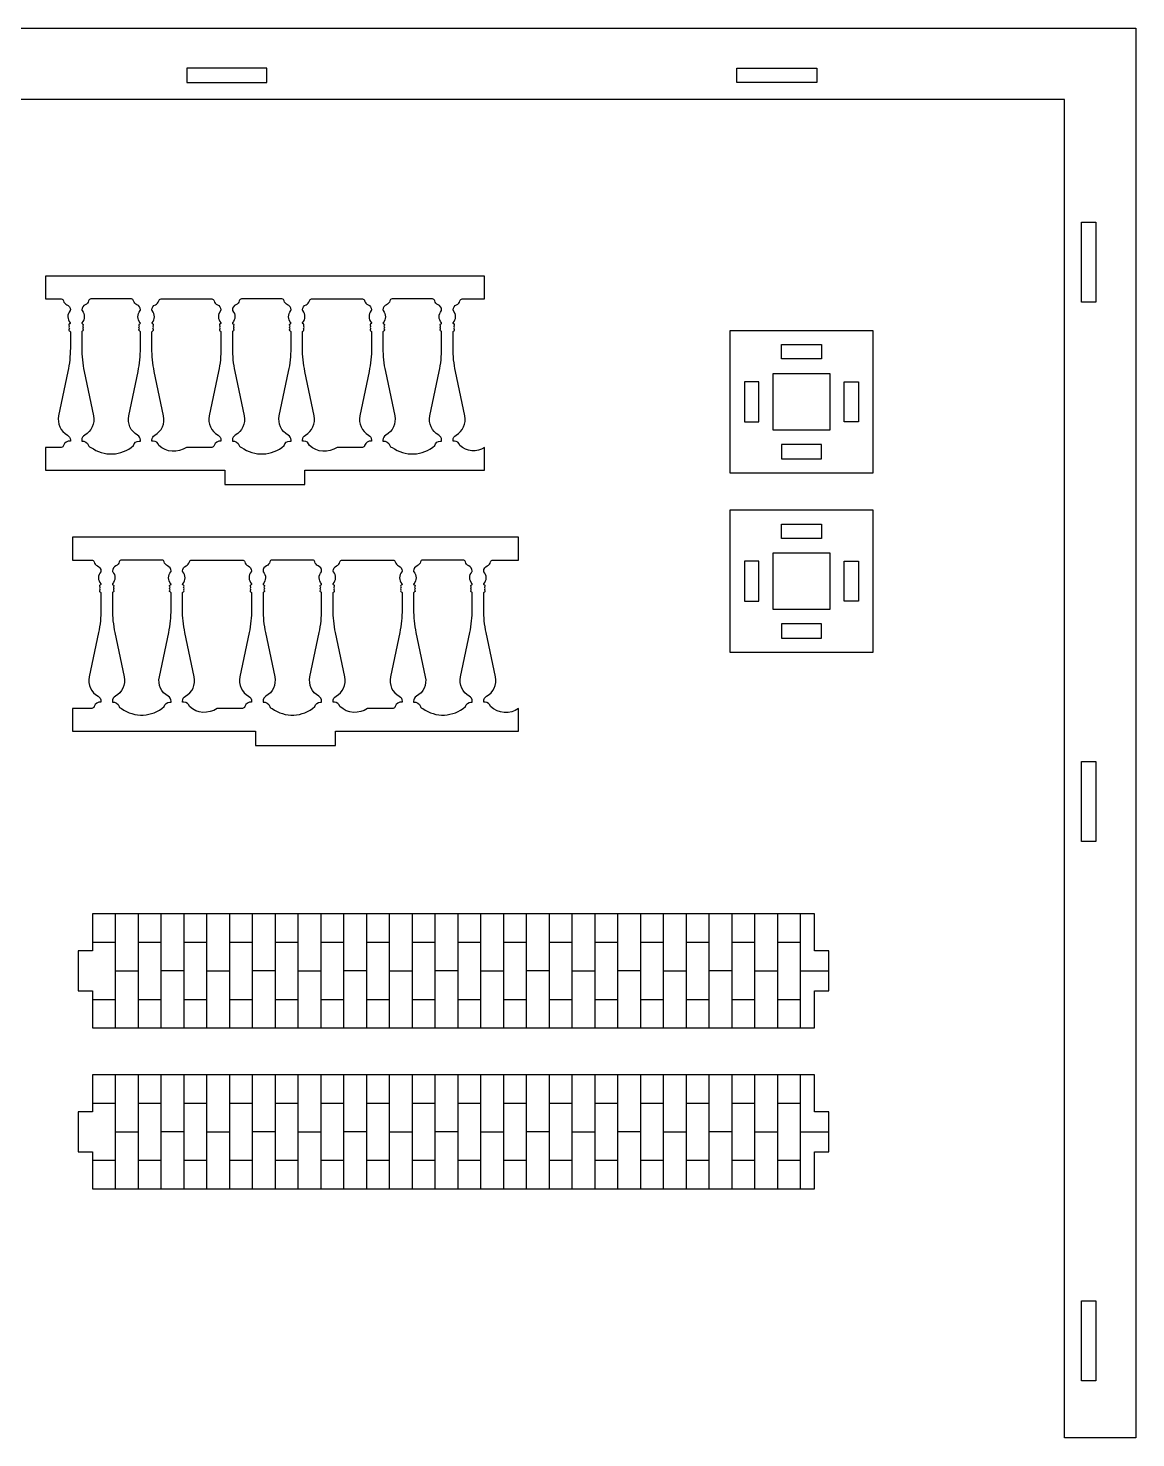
# Model space of a CAD drawing. Extents: x 8164 to 10920, y 152 to 1666.
# Drawn here: x 9288.4 to 9521.3, y 992.7 to 1289.1 of the extents above; entities that cross this region are included whole.
import ezdxf

# ---------------------------------------------------------------- set-up
doc = ezdxf.new("R2010")
doc.units = 0
doc.header["$MEASUREMENT"] = 0
doc.layers.add('LAYER_1', color=18, linetype='CONTINUOUS')

msp = doc.modelspace()

# ---------------------------------------------------------------- linework, layer by layer
at = {"layer": 'LAYER_1'}
for points in [[(8897.27, 1274.09), (8897.27, 992.69), (8882.27, 992.69), (8882.27, 1289.09), (9521.27, 1289.09), (9521.27, 992.69), (9506.27, 992.69), (9506.27, 1274.09)], [(9321.77, 1277.69), (9338.57, 1277.69), (9338.57, 1280.69), (9321.77, 1280.69)], [(9454.22, 1277.69), (9437.42, 1277.69), (9437.42, 1280.69), (9454.22, 1280.69)], [(9509.87, 1231.49), (9509.87, 1248.29), (9512.87, 1248.29), (9512.87, 1231.49)], [(9446.8, 1225.55), (9466, 1225.55), (9466, 1195.55), (9436, 1195.55), (9436, 1225.55)], [(9446.8, 1222.55), (9455.2, 1222.55), (9455.2, 1219.55), (9446.8, 1219.55)], [(9445.04, 1216.51), (9456.97, 1216.51), (9456.97, 1204.59), (9445.04, 1204.59)], [(9439, 1206.35), (9442, 1206.35), (9442, 1214.75), (9439, 1214.75)], [(9460, 1214.75), (9463, 1214.75), (9463, 1206.35), (9460, 1206.35)], [(9455.2, 1201.55), (9446.8, 1201.55), (9446.8, 1198.55), (9455.2, 1198.55)], [(9446.8, 1187.82), (9466, 1187.82), (9466, 1157.82), (9436, 1157.82), (9436, 1187.82)], [(9446.8, 1184.82), (9455.2, 1184.82), (9455.2, 1181.82), (9446.8, 1181.82)], [(9439, 1168.62), (9442, 1168.62), (9442, 1177.02), (9439, 1177.02)], [(9445.04, 1178.79), (9456.97, 1178.79), (9456.97, 1166.86), (9445.04, 1166.86)], [(9460, 1177.02), (9463, 1177.02), (9463, 1168.62), (9460, 1168.62)], [(9455.2, 1163.82), (9446.8, 1163.82), (9446.8, 1160.82), (9455.2, 1160.82)], [(9509.87, 1118.09), (9509.87, 1134.89), (9512.87, 1134.89), (9512.87, 1118.09)], [(9453.74, 1102.89), (9301.94, 1102.89), (9301.94, 1095.09), (9298.94, 1095.09), (9298.94, 1086.69), (9301.94, 1086.69), (9301.94, 1078.89), (9453.74, 1078.89), (9453.74, 1086.69), (9456.74, 1086.69), (9456.74, 1095.09), (9453.74, 1095.09)], [(9453.74, 1069.05), (9301.94, 1069.05), (9301.94, 1061.25), (9298.94, 1061.25), (9298.94, 1052.85), (9301.94, 1052.85), (9301.94, 1045.05), (9453.74, 1045.05), (9453.74, 1052.85), (9456.74, 1052.85), (9456.74, 1061.25), (9453.74, 1061.25)], [(9509.87, 1004.69), (9509.87, 1021.49), (9512.87, 1021.49), (9512.87, 1004.69)]]:
    msp.add_lwpolyline(points, close=True, dxfattribs=at)
for points in [[(9292.08, 1232.16), (9295.39, 1232.16, -0.352171), (9295.86, 1231.78, 0.244569), (9296.57, 1230.93, -0.294683), (9297.3, 1229.86, -0.187098), (9297.25, 1229.7, 0.375636), (9297.27, 1227.15, -0.584261), (9297.2, 1226.96, 0.594353), (9297.06, 1226.52, -0.39765), (9297.06, 1226.35, 0.39765), (9297.06, 1225.99, -0.39765), (9297.06, 1225.83, 0.600564), (9297.2, 1225.39, -0.366837), (9297.3, 1225.27), (9297.3, 1221.83, -0.051698), (9296.79, 1216.91), (9294.84, 1207.58, 0.328849), (9296.69, 1203.53, -0.272519), (9297.3, 1202.48), (9297.3, 1202.28, 0.352171), (9295.86, 1201.34, -0.352171), (9295.39, 1200.96), (9292.08, 1200.96), (9292.08, 1196.16), (9329.81, 1196.16), (9329.81, 1193.16), (9346.61, 1193.16), (9346.61, 1196.16), (9384.35, 1196.16), (9384.35, 1200.96, -0.352171), (9379.2, 1201.34, 0.352171), (9378.03, 1202.28), (9377.75, 1202.28), (9377.75, 1202.48, -0.272519), (9378.37, 1203.53, 0.328849), (9380.22, 1207.58), (9378.26, 1216.91, -0.051698), (9377.75, 1221.83), (9377.75, 1225.27, -0.366837), (9377.85, 1225.39, 0.600564), (9378, 1225.83, -0.39765), (9378, 1225.99, 0.39765), (9378, 1226.35, -0.39765), (9378, 1226.52, 0.594353), (9377.86, 1226.96, -0.584261), (9377.79, 1227.15, 0.375636), (9377.81, 1229.7, -0.187098), (9377.75, 1229.86, -0.294683), (9378.49, 1230.93, 0.244569), (9379.2, 1231.78, -0.352171), (9379.67, 1232.16), (9384.35, 1232.16), (9384.35, 1236.96), (9292.08, 1236.96)], [(9310.13, 1232.16), (9301.62, 1232.16, 0.352171), (9301.15, 1231.78, -0.244569), (9300.44, 1230.93, 0.294683), (9299.7, 1229.86, 0.187098), (9299.76, 1229.7, -0.375636), (9299.74, 1227.15, 0.584261), (9299.81, 1226.96, -0.594353), (9299.95, 1226.52, 0.39765), (9299.95, 1226.35, -0.39765), (9299.95, 1225.99, 0.39765), (9299.95, 1225.83, -0.600564), (9299.8, 1225.39, 0.366837), (9299.7, 1225.27), (9299.7, 1221.83, 0.051698), (9300.21, 1216.91), (9302.17, 1207.58, -0.328849), (9300.32, 1203.53, 0.272519), (9299.7, 1202.48), (9299.7, 1202.28, -0.352171), (9301.15, 1201.34, 0.352171), (9301.62, 1200.96, 0.352171), (9310.59, 1201.34, -0.352171), (9311.77, 1202.28), (9312.04, 1202.28), (9312.04, 1202.48, 0.272519), (9311.42, 1203.53, -0.328849), (9309.58, 1207.58), (9311.53, 1216.91, 0.051698), (9312.04, 1221.83), (9312.04, 1225.27, 0.366837), (9311.94, 1225.39, -0.600564), (9311.79, 1225.83, 0.39765), (9311.79, 1225.99, -0.39765), (9311.79, 1226.35, 0.39765), (9311.79, 1226.52, -0.594353), (9311.94, 1226.96, 0.584261), (9312.01, 1227.15, -0.375636), (9311.98, 1229.7, 0.187098), (9312.04, 1229.86, 0.294683), (9311.3, 1230.93, -0.244569), (9310.59, 1231.78, 0.352171)], [(9321.7, 1200.96, -0.352171), (9315.89, 1201.34, 0.352171), (9314.72, 1202.28), (9314.44, 1202.28), (9314.44, 1202.48, -0.272519), (9315.06, 1203.53, 0.328849), (9316.91, 1207.58), (9314.95, 1216.91, -0.051698), (9314.44, 1221.83), (9314.44, 1225.27, -0.366837), (9314.54, 1225.39, 0.600564), (9314.69, 1225.83, -0.39765), (9314.69, 1225.99, 0.39765), (9314.69, 1226.35, -0.39765), (9314.69, 1226.52, 0.594353), (9314.55, 1226.96, -0.584261), (9314.48, 1227.15, 0.375636), (9314.5, 1229.7, -0.187098), (9314.44, 1229.86, -0.294683), (9315.18, 1230.93, 0.244569), (9315.89, 1231.78, -0.352171), (9316.36, 1232.16), (9327.04, 1232.16, -0.352171), (9327.51, 1231.78, 0.244569), (9328.22, 1230.93, -0.294683), (9328.96, 1229.86, -0.187098), (9328.9, 1229.7, 0.375636), (9328.92, 1227.15, -0.584261), (9328.85, 1226.96, 0.594353), (9328.71, 1226.52, -0.39765), (9328.71, 1226.35, 0.39765), (9328.71, 1225.99, -0.39765), (9328.71, 1225.83, 0.600564), (9328.86, 1225.39, -0.366837), (9328.96, 1225.27), (9328.96, 1221.83, -0.051698), (9328.45, 1216.91), (9326.49, 1207.58, 0.328849), (9328.34, 1203.53, -0.272519), (9328.96, 1202.48), (9328.96, 1202.28, 0.352171), (9327.51, 1201.34, -0.352171), (9327.04, 1200.96)], [(9341.78, 1232.16), (9333.28, 1232.16, 0.352171), (9332.81, 1231.78, -0.244569), (9332.1, 1230.93, 0.294683), (9331.36, 1229.86, 0.187098), (9331.42, 1229.7, -0.375636), (9331.4, 1227.15, 0.584261), (9331.46, 1226.96, -0.594353), (9331.61, 1226.52, 0.39765), (9331.61, 1226.35, -0.39765), (9331.61, 1225.99, 0.39765), (9331.61, 1225.83, -0.600564), (9331.46, 1225.39, 0.366837), (9331.36, 1225.27), (9331.36, 1221.83, 0.051698), (9331.87, 1216.91), (9333.83, 1207.58, -0.328849), (9331.98, 1203.53, 0.272519), (9331.36, 1202.48), (9331.36, 1202.28, -0.352171), (9332.81, 1201.34, 0.352171), (9333.28, 1200.96, 0.352171), (9342.25, 1201.34, -0.352171), (9343.42, 1202.28), (9343.7, 1202.28), (9343.7, 1202.48, 0.272519), (9343.08, 1203.53, -0.328849), (9341.23, 1207.58), (9343.19, 1216.91, 0.051698), (9343.7, 1221.83), (9343.7, 1225.27, 0.366837), (9343.6, 1225.39, -0.600564), (9343.45, 1225.83, 0.39765), (9343.45, 1225.99, -0.39765), (9343.45, 1226.35, 0.39765), (9343.45, 1226.52, -0.594353), (9343.59, 1226.96, 0.584261), (9343.66, 1227.15, -0.375636), (9343.64, 1229.7, 0.187098), (9343.7, 1229.86, 0.294683), (9342.96, 1230.93, -0.244569), (9342.25, 1231.78, 0.352171)], [(9353.36, 1200.96, -0.352171), (9347.55, 1201.34, 0.352171), (9346.37, 1202.28), (9346.1, 1202.28), (9346.1, 1202.48, -0.272519), (9346.72, 1203.53, 0.328849), (9348.56, 1207.58), (9346.61, 1216.91, -0.051698), (9346.1, 1221.83), (9346.1, 1225.27, -0.366837), (9346.2, 1225.39, 0.600564), (9346.35, 1225.83, -0.39765), (9346.35, 1225.99, 0.39765), (9346.35, 1226.35, -0.39765), (9346.35, 1226.52, 0.594353), (9346.2, 1226.96, -0.584261), (9346.13, 1227.15, 0.375636), (9346.16, 1229.7, -0.187098), (9346.1, 1229.86, -0.294683), (9346.84, 1230.93, 0.244569), (9347.55, 1231.78, -0.352171), (9348.01, 1232.16), (9358.7, 1232.16, -0.352171), (9359.17, 1231.78, 0.244569), (9359.88, 1230.93, -0.294683), (9360.61, 1229.86, -0.187098), (9360.56, 1229.7, 0.375636), (9360.58, 1227.15, -0.584261), (9360.51, 1226.96, 0.594353), (9360.37, 1226.52, -0.39765), (9360.37, 1226.35, 0.39765), (9360.37, 1225.99, -0.39765), (9360.37, 1225.83, 0.600564), (9360.51, 1225.39, -0.366837), (9360.61, 1225.27), (9360.61, 1221.83, -0.051698), (9360.1, 1216.91), (9358.15, 1207.58, 0.328849), (9360, 1203.53, -0.272519), (9360.61, 1202.48), (9360.61, 1202.28, 0.352171), (9359.17, 1201.34, -0.352171), (9358.7, 1200.96)], [(9373.44, 1232.16), (9364.93, 1232.16, 0.352171), (9364.46, 1231.78, -0.244569), (9363.75, 1230.93, 0.294683), (9363.01, 1229.86, 0.187098), (9363.07, 1229.7, -0.375636), (9363.05, 1227.15, 0.584261), (9363.12, 1226.96, -0.594353), (9363.26, 1226.52, 0.39765), (9363.26, 1226.35, -0.39765), (9363.26, 1225.99, 0.39765), (9363.26, 1225.83, -0.600564), (9363.11, 1225.39, 0.366837), (9363.01, 1225.27), (9363.01, 1221.83, 0.051698), (9363.52, 1216.91), (9365.48, 1207.58, -0.328849), (9363.63, 1203.53, 0.272519), (9363.01, 1202.48), (9363.01, 1202.28, -0.352171), (9364.46, 1201.34, 0.352171), (9364.93, 1200.96, 0.352171), (9373.9, 1201.34, -0.352171), (9375.08, 1202.28), (9375.35, 1202.28), (9375.35, 1202.48, 0.272519), (9374.73, 1203.53, -0.328849), (9372.89, 1207.58), (9374.84, 1216.91, 0.051698), (9375.35, 1221.83), (9375.35, 1225.27, 0.366837), (9375.25, 1225.39, -0.600564), (9375.1, 1225.83, 0.39765), (9375.1, 1225.99, -0.39765), (9375.1, 1226.35, 0.39765), (9375.1, 1226.52, -0.594353), (9375.25, 1226.96, 0.584261), (9375.32, 1227.15, -0.375636), (9375.29, 1229.7, 0.187098), (9375.35, 1229.86, 0.294683), (9374.61, 1230.93, -0.244569), (9373.9, 1231.78, 0.352171)], [(9297.76, 1177.26), (9301.82, 1177.26, -0.352171), (9302.29, 1176.89, 0.244569), (9303, 1176.04, -0.294683), (9303.74, 1174.96, -0.187098), (9303.68, 1174.8, 0.375636), (9303.7, 1172.26, -0.584261), (9303.64, 1172.06, 0.594353), (9303.49, 1171.62, -0.39765), (9303.49, 1171.45, 0.39765), (9303.49, 1171.09, -0.39765), (9303.49, 1170.93, 0.600564), (9303.64, 1170.49, -0.366837), (9303.74, 1170.37), (9303.74, 1166.93, -0.051698), (9303.23, 1162.01), (9301.27, 1152.68, 0.328849), (9303.12, 1148.63, -0.272519), (9303.74, 1147.58), (9303.74, 1147.38, 0.352171), (9302.29, 1146.44, -0.352171), (9301.82, 1146.06), (9297.76, 1146.06), (9297.76, 1141.26), (9336.25, 1141.26), (9336.25, 1138.26), (9353.05, 1138.26), (9353.05, 1141.26), (9391.53, 1141.26), (9391.53, 1146.06, -0.352171), (9385.64, 1146.44, 0.352171), (9384.47, 1147.38), (9384.19, 1147.38), (9384.19, 1147.58, -0.272519), (9384.81, 1148.63, 0.328849), (9386.66, 1152.68), (9384.7, 1162.01, -0.051698), (9384.19, 1166.93), (9384.19, 1170.37, -0.366837), (9384.29, 1170.49, 0.600564), (9384.44, 1170.93, -0.39765), (9384.44, 1171.09, 0.39765), (9384.44, 1171.45, -0.39765), (9384.44, 1171.62, 0.594353), (9384.29, 1172.06, -0.584261), (9384.23, 1172.26, 0.375636), (9384.25, 1174.8, -0.187098), (9384.19, 1174.96, -0.294683), (9384.93, 1176.04, 0.244569), (9385.64, 1176.89, -0.352171), (9386.11, 1177.26), (9391.53, 1177.26), (9391.53, 1182.06), (9297.76, 1182.06)], [(9316.56, 1177.26), (9308.06, 1177.26, 0.352171), (9307.59, 1176.89, -0.244569), (9306.88, 1176.04, 0.294683), (9306.14, 1174.96, 0.187098), (9306.2, 1174.8, -0.375636), (9306.18, 1172.26, 0.584261), (9306.25, 1172.06, -0.594353), (9306.39, 1171.62, 0.39765), (9306.39, 1171.45, -0.39765), (9306.39, 1171.09, 0.39765), (9306.39, 1170.93, -0.600564), (9306.24, 1170.49, 0.366837), (9306.14, 1170.37), (9306.14, 1166.93, 0.051698), (9306.65, 1162.01), (9308.61, 1152.68, -0.328849), (9306.76, 1148.63, 0.272519), (9306.14, 1147.58), (9306.14, 1147.38, -0.352171), (9307.59, 1146.44, 0.352171), (9308.06, 1146.06, 0.352171), (9317.03, 1146.44, -0.352171), (9318.2, 1147.38), (9318.48, 1147.38), (9318.48, 1147.58, 0.272519), (9317.86, 1148.63, -0.328849), (9316.01, 1152.68), (9317.97, 1162.01, 0.051698), (9318.48, 1166.93), (9318.48, 1170.37, 0.366837), (9318.38, 1170.49, -0.600564), (9318.23, 1170.93, 0.39765), (9318.23, 1171.09, -0.39765), (9318.23, 1171.45, 0.39765), (9318.23, 1171.62, -0.594353), (9318.37, 1172.06, 0.584261), (9318.44, 1172.26, -0.375636), (9318.42, 1174.8, 0.187098), (9318.48, 1174.96, 0.294683), (9317.74, 1176.04, -0.244569), (9317.03, 1176.89, 0.352171)], [(9328.14, 1146.06, -0.352171), (9322.33, 1146.44, 0.352171), (9321.16, 1147.38), (9320.88, 1147.38), (9320.88, 1147.58, -0.272519), (9321.5, 1148.63, 0.328849), (9323.35, 1152.68), (9321.39, 1162.01, -0.051698), (9320.88, 1166.93), (9320.88, 1170.37, -0.366837), (9320.98, 1170.49, 0.600564), (9321.13, 1170.93, -0.39765), (9321.13, 1171.09, 0.39765), (9321.13, 1171.45, -0.39765), (9321.13, 1171.62, 0.594353), (9320.98, 1172.06, -0.584261), (9320.92, 1172.26, 0.375636), (9320.94, 1174.8, -0.187098), (9320.88, 1174.96, -0.294683), (9321.62, 1176.04, 0.244569), (9322.33, 1176.89, -0.352171), (9322.8, 1177.26), (9333.48, 1177.26, -0.352171), (9333.95, 1176.89, 0.244569), (9334.66, 1176.04, -0.294683), (9335.4, 1174.96, -0.187098), (9335.34, 1174.8, 0.375636), (9335.36, 1172.26, -0.584261), (9335.29, 1172.06, 0.594353), (9335.15, 1171.62, -0.39765), (9335.15, 1171.45, 0.39765), (9335.15, 1171.09, -0.39765), (9335.15, 1170.93, 0.600564), (9335.3, 1170.49, -0.366837), (9335.4, 1170.37), (9335.4, 1166.93, -0.051698), (9334.89, 1162.01), (9332.93, 1152.68, 0.328849), (9334.78, 1148.63, -0.272519), (9335.4, 1147.58), (9335.4, 1147.38, 0.352171), (9333.95, 1146.44, -0.352171), (9333.48, 1146.06)], [(9348.22, 1177.26), (9339.71, 1177.26, 0.352171), (9339.24, 1176.89, -0.244569), (9338.53, 1176.04, 0.294683), (9337.8, 1174.96, 0.187098), (9337.85, 1174.8, -0.375636), (9337.83, 1172.26, 0.584261), (9337.9, 1172.06, -0.594353), (9338.04, 1171.62, 0.39765), (9338.04, 1171.45, -0.39765), (9338.04, 1171.09, 0.39765), (9338.04, 1170.93, -0.600564), (9337.9, 1170.49, 0.366837), (9337.8, 1170.37), (9337.8, 1166.93, 0.051698), (9338.31, 1162.01), (9340.26, 1152.68, -0.328849), (9338.41, 1148.63, 0.272519), (9337.8, 1147.58), (9337.8, 1147.38, -0.352171), (9339.24, 1146.44, 0.352171), (9339.71, 1146.06, 0.352171), (9348.69, 1146.44, -0.352171), (9349.86, 1147.38), (9350.13, 1147.38), (9350.13, 1147.58, 0.272519), (9349.52, 1148.63, -0.328849), (9347.67, 1152.68), (9349.62, 1162.01, 0.051698), (9350.13, 1166.93), (9350.13, 1170.37, 0.366837), (9350.03, 1170.49, -0.600564), (9349.89, 1170.93, 0.39765), (9349.89, 1171.09, -0.39765), (9349.89, 1171.45, 0.39765), (9349.89, 1171.62, -0.594353), (9350.03, 1172.06, 0.584261), (9350.1, 1172.26, -0.375636), (9350.08, 1174.8, 0.187098), (9350.13, 1174.96, 0.294683), (9349.4, 1176.04, -0.244569), (9348.69, 1176.89, 0.352171)], [(9359.79, 1146.06, -0.352171), (9353.98, 1146.44, 0.352171), (9352.81, 1147.38), (9352.53, 1147.38), (9352.53, 1147.58, -0.272519), (9353.15, 1148.63, 0.328849), (9355, 1152.68), (9353.05, 1162.01, -0.051698), (9352.53, 1166.93), (9352.53, 1170.37, -0.366837), (9352.64, 1170.49, 0.600564), (9352.78, 1170.93, -0.39765), (9352.78, 1171.09, 0.39765), (9352.78, 1171.45, -0.39765), (9352.78, 1171.62, 0.594353), (9352.64, 1172.06, -0.584261), (9352.57, 1172.26, 0.375636), (9352.59, 1174.8, -0.187098), (9352.54, 1174.96, -0.294683), (9353.27, 1176.04, 0.244569), (9353.98, 1176.89, -0.352171), (9354.45, 1177.26), (9365.13, 1177.26, -0.352171), (9365.6, 1176.89, 0.244569), (9366.31, 1176.04, -0.294683), (9367.05, 1174.96, -0.187098), (9366.99, 1174.8, 0.375636), (9367.01, 1172.26, -0.584261), (9366.95, 1172.06, 0.594353), (9366.8, 1171.62, -0.39765), (9366.8, 1171.45, 0.39765), (9366.8, 1171.09, -0.39765), (9366.8, 1170.93, 0.600564), (9366.95, 1170.49, -0.366837), (9367.05, 1170.37), (9367.05, 1166.93, -0.051698), (9366.54, 1162.01), (9364.58, 1152.68, 0.328849), (9366.43, 1148.63, -0.272519), (9367.05, 1147.58), (9367.05, 1147.38, 0.352171), (9365.6, 1146.44, -0.352171), (9365.13, 1146.06)], [(9379.87, 1177.26), (9371.37, 1177.26, 0.352171), (9370.9, 1176.89, -0.244569), (9370.19, 1176.04, 0.294683), (9369.45, 1174.96, 0.187098), (9369.51, 1174.8, -0.375636), (9369.49, 1172.26, 0.584261), (9369.56, 1172.06, -0.594353), (9369.7, 1171.62, 0.39765), (9369.7, 1171.45, -0.39765), (9369.7, 1171.09, 0.39765), (9369.7, 1170.93, -0.600564), (9369.55, 1170.49, 0.366837), (9369.45, 1170.37), (9369.45, 1166.93, 0.051698), (9369.96, 1162.01), (9371.92, 1152.68, -0.328849), (9370.07, 1148.63, 0.272519), (9369.45, 1147.58), (9369.45, 1147.38, -0.352171), (9370.9, 1146.44, 0.352171), (9371.37, 1146.06, 0.352171), (9380.34, 1146.44, -0.352171), (9381.51, 1147.38), (9381.79, 1147.38), (9381.79, 1147.58, 0.272519), (9381.17, 1148.63, -0.328849), (9379.32, 1152.68), (9381.28, 1162.01, 0.051698), (9381.79, 1166.93), (9381.79, 1170.37, 0.366837), (9381.69, 1170.49, -0.600564), (9381.54, 1170.93, 0.39765), (9381.54, 1171.09, -0.39765), (9381.54, 1171.45, 0.39765), (9381.54, 1171.62, -0.594353), (9381.68, 1172.06, 0.584261), (9381.75, 1172.26, -0.375636), (9381.73, 1174.8, 0.187098), (9381.79, 1174.96, 0.294683), (9381.05, 1176.04, -0.244569), (9380.34, 1176.89, 0.352171)]]:
    msp.add_lwpolyline(points, format="xyb", close=True, dxfattribs=at)
for points in [[(9306.74, 1102.89), (9306.74, 1078.89)], [(9311.54, 1102.89), (9311.54, 1078.89)], [(9316.34, 1102.89), (9316.34, 1078.89)], [(9321.14, 1102.89), (9321.14, 1078.89)], [(9325.94, 1102.89), (9325.94, 1078.89)], [(9330.74, 1102.89), (9330.74, 1078.89)], [(9335.54, 1102.89), (9335.54, 1078.89)], [(9340.34, 1102.89), (9340.34, 1078.89)], [(9345.14, 1102.89), (9345.14, 1078.89)], [(9349.94, 1102.89), (9349.94, 1078.89)], [(9354.74, 1102.89), (9354.74, 1078.89)], [(9359.54, 1102.89), (9359.54, 1078.89)], [(9364.34, 1102.89), (9364.34, 1078.89)], [(9369.14, 1102.89), (9369.14, 1078.89)], [(9373.94, 1102.89), (9373.94, 1078.89)], [(9378.74, 1102.89), (9378.74, 1078.89)], [(9383.54, 1102.89), (9383.54, 1078.89)], [(9388.34, 1102.89), (9388.34, 1078.89)], [(9393.14, 1102.89), (9393.14, 1078.89)], [(9397.94, 1102.89), (9397.94, 1078.89)], [(9402.74, 1102.89), (9402.74, 1078.89)], [(9407.54, 1102.89), (9407.54, 1078.89)], [(9412.34, 1102.89), (9412.34, 1078.89)], [(9417.14, 1102.89), (9417.14, 1078.89)], [(9421.94, 1102.89), (9421.94, 1078.89)], [(9426.74, 1102.89), (9426.74, 1078.89)], [(9431.54, 1102.89), (9431.54, 1078.89)], [(9436.34, 1102.89), (9436.34, 1078.89)], [(9441.14, 1102.89), (9441.14, 1078.89)], [(9445.94, 1102.89), (9445.94, 1078.89)], [(9450.74, 1102.89), (9450.74, 1078.89)], [(9301.94, 1096.89), (9306.74, 1096.89)], [(9311.54, 1096.89), (9316.34, 1096.89)], [(9321.14, 1096.89), (9325.94, 1096.89)], [(9330.74, 1096.89), (9335.54, 1096.89)], [(9340.34, 1096.89), (9345.14, 1096.89)], [(9349.94, 1096.89), (9354.74, 1096.89)], [(9359.54, 1096.89), (9364.34, 1096.89)], [(9369.14, 1096.89), (9373.94, 1096.89)], [(9378.74, 1096.89), (9383.54, 1096.89)], [(9388.34, 1096.89), (9393.14, 1096.89)], [(9397.94, 1096.89), (9402.74, 1096.89)], [(9407.54, 1096.89), (9412.34, 1096.89)], [(9417.14, 1096.89), (9421.94, 1096.89)], [(9426.74, 1096.89), (9431.54, 1096.89)], [(9436.34, 1096.89), (9441.14, 1096.89)], [(9445.94, 1096.89), (9450.74, 1096.89)], [(9306.74, 1090.89), (9311.54, 1090.89)], [(9321.14, 1090.89), (9316.34, 1090.89)], [(9325.94, 1090.89), (9330.74, 1090.89)], [(9340.34, 1090.89), (9335.54, 1090.89)], [(9345.14, 1090.89), (9349.94, 1090.89)], [(9359.54, 1090.89), (9354.74, 1090.89)], [(9364.34, 1090.89), (9369.14, 1090.89)], [(9378.74, 1090.89), (9373.94, 1090.89)], [(9383.54, 1090.89), (9388.34, 1090.89)], [(9397.94, 1090.89), (9393.14, 1090.89)], [(9402.74, 1090.89), (9407.54, 1090.89)], [(9417.14, 1090.89), (9412.34, 1090.89)], [(9421.94, 1090.89), (9426.74, 1090.89)], [(9436.34, 1090.89), (9431.54, 1090.89)], [(9441.14, 1090.89), (9445.94, 1090.89)], [(9450.74, 1090.89), (9456.74, 1090.89)], [(9301.94, 1084.89), (9306.74, 1084.89)], [(9311.54, 1084.89), (9316.34, 1084.89)], [(9321.14, 1084.89), (9325.94, 1084.89)], [(9330.74, 1084.89), (9335.54, 1084.89)], [(9340.34, 1084.89), (9345.14, 1084.89)], [(9349.94, 1084.89), (9354.74, 1084.89)], [(9359.54, 1084.89), (9364.34, 1084.89)], [(9369.14, 1084.89), (9373.94, 1084.89)], [(9378.74, 1084.89), (9383.54, 1084.89)], [(9388.34, 1084.89), (9393.14, 1084.89)], [(9397.94, 1084.89), (9402.74, 1084.89)], [(9407.54, 1084.89), (9412.34, 1084.89)], [(9417.14, 1084.89), (9421.94, 1084.89)], [(9426.74, 1084.89), (9431.54, 1084.89)], [(9436.34, 1084.89), (9441.14, 1084.89)], [(9445.94, 1084.89), (9450.74, 1084.89)], [(9306.74, 1069.05), (9306.74, 1045.05)], [(9311.54, 1069.05), (9311.54, 1045.05)], [(9316.34, 1069.05), (9316.34, 1045.05)], [(9321.14, 1069.05), (9321.14, 1045.05)], [(9325.94, 1069.05), (9325.94, 1045.05)], [(9330.74, 1069.05), (9330.74, 1045.05)], [(9335.54, 1069.05), (9335.54, 1045.05)], [(9340.34, 1069.05), (9340.34, 1045.05)], [(9345.14, 1069.05), (9345.14, 1045.05)], [(9349.94, 1069.05), (9349.94, 1045.05)], [(9354.74, 1069.05), (9354.74, 1045.05)], [(9359.54, 1069.05), (9359.54, 1045.05)], [(9364.34, 1069.05), (9364.34, 1045.05)], [(9369.14, 1069.05), (9369.14, 1045.05)], [(9373.94, 1069.05), (9373.94, 1045.05)], [(9378.74, 1069.05), (9378.74, 1045.05)], [(9383.54, 1069.05), (9383.54, 1045.05)], [(9388.34, 1069.05), (9388.34, 1045.05)], [(9393.14, 1069.05), (9393.14, 1045.05)], [(9397.94, 1069.05), (9397.94, 1045.05)], [(9402.74, 1069.05), (9402.74, 1045.05)], [(9407.54, 1069.05), (9407.54, 1045.05)], [(9412.34, 1069.05), (9412.34, 1045.05)], [(9417.14, 1069.05), (9417.14, 1045.05)], [(9421.94, 1069.05), (9421.94, 1045.05)], [(9426.74, 1069.05), (9426.74, 1045.05)], [(9431.54, 1069.05), (9431.54, 1045.05)], [(9436.34, 1069.05), (9436.34, 1045.05)], [(9441.14, 1069.05), (9441.14, 1045.05)], [(9445.94, 1069.05), (9445.94, 1045.05)], [(9450.74, 1069.05), (9450.74, 1045.05)], [(9301.94, 1063.05), (9306.74, 1063.05)], [(9311.54, 1063.05), (9316.34, 1063.05)], [(9321.14, 1063.05), (9325.94, 1063.05)], [(9330.74, 1063.05), (9335.54, 1063.05)], [(9340.34, 1063.05), (9345.14, 1063.05)], [(9349.94, 1063.05), (9354.74, 1063.05)], [(9359.54, 1063.05), (9364.34, 1063.05)], [(9369.14, 1063.05), (9373.94, 1063.05)], [(9378.74, 1063.05), (9383.54, 1063.05)], [(9388.34, 1063.05), (9393.14, 1063.05)], [(9397.94, 1063.05), (9402.74, 1063.05)], [(9407.54, 1063.05), (9412.34, 1063.05)], [(9417.14, 1063.05), (9421.94, 1063.05)], [(9426.74, 1063.05), (9431.54, 1063.05)], [(9436.34, 1063.05), (9441.14, 1063.05)], [(9445.94, 1063.05), (9450.74, 1063.05)], [(9306.74, 1057.05), (9311.54, 1057.05)], [(9321.14, 1057.05), (9316.34, 1057.05)], [(9325.94, 1057.05), (9330.74, 1057.05)], [(9340.34, 1057.05), (9335.54, 1057.05)], [(9345.14, 1057.05), (9349.94, 1057.05)], [(9359.54, 1057.05), (9354.74, 1057.05)], [(9364.34, 1057.05), (9369.14, 1057.05)], [(9378.74, 1057.05), (9373.94, 1057.05)], [(9383.54, 1057.05), (9388.34, 1057.05)], [(9397.94, 1057.05), (9393.14, 1057.05)], [(9402.74, 1057.05), (9407.54, 1057.05)], [(9417.14, 1057.05), (9412.34, 1057.05)], [(9421.94, 1057.05), (9426.74, 1057.05)], [(9436.34, 1057.05), (9431.54, 1057.05)], [(9441.14, 1057.05), (9445.94, 1057.05)], [(9450.74, 1057.05), (9456.74, 1057.05)], [(9301.94, 1051.05), (9306.74, 1051.05)], [(9311.54, 1051.05), (9316.34, 1051.05)], [(9321.14, 1051.05), (9325.94, 1051.05)], [(9330.74, 1051.05), (9335.54, 1051.05)], [(9340.34, 1051.05), (9345.14, 1051.05)], [(9349.94, 1051.05), (9354.74, 1051.05)], [(9359.54, 1051.05), (9364.34, 1051.05)], [(9369.14, 1051.05), (9373.94, 1051.05)], [(9378.74, 1051.05), (9383.54, 1051.05)], [(9388.34, 1051.05), (9393.14, 1051.05)], [(9397.94, 1051.05), (9402.74, 1051.05)], [(9407.54, 1051.05), (9412.34, 1051.05)], [(9417.14, 1051.05), (9421.94, 1051.05)], [(9426.74, 1051.05), (9431.54, 1051.05)], [(9436.34, 1051.05), (9441.14, 1051.05)], [(9445.94, 1051.05), (9450.74, 1051.05)]]:
    msp.add_lwpolyline(points, dxfattribs=at)

doc.saveas('drawing.dxf')
